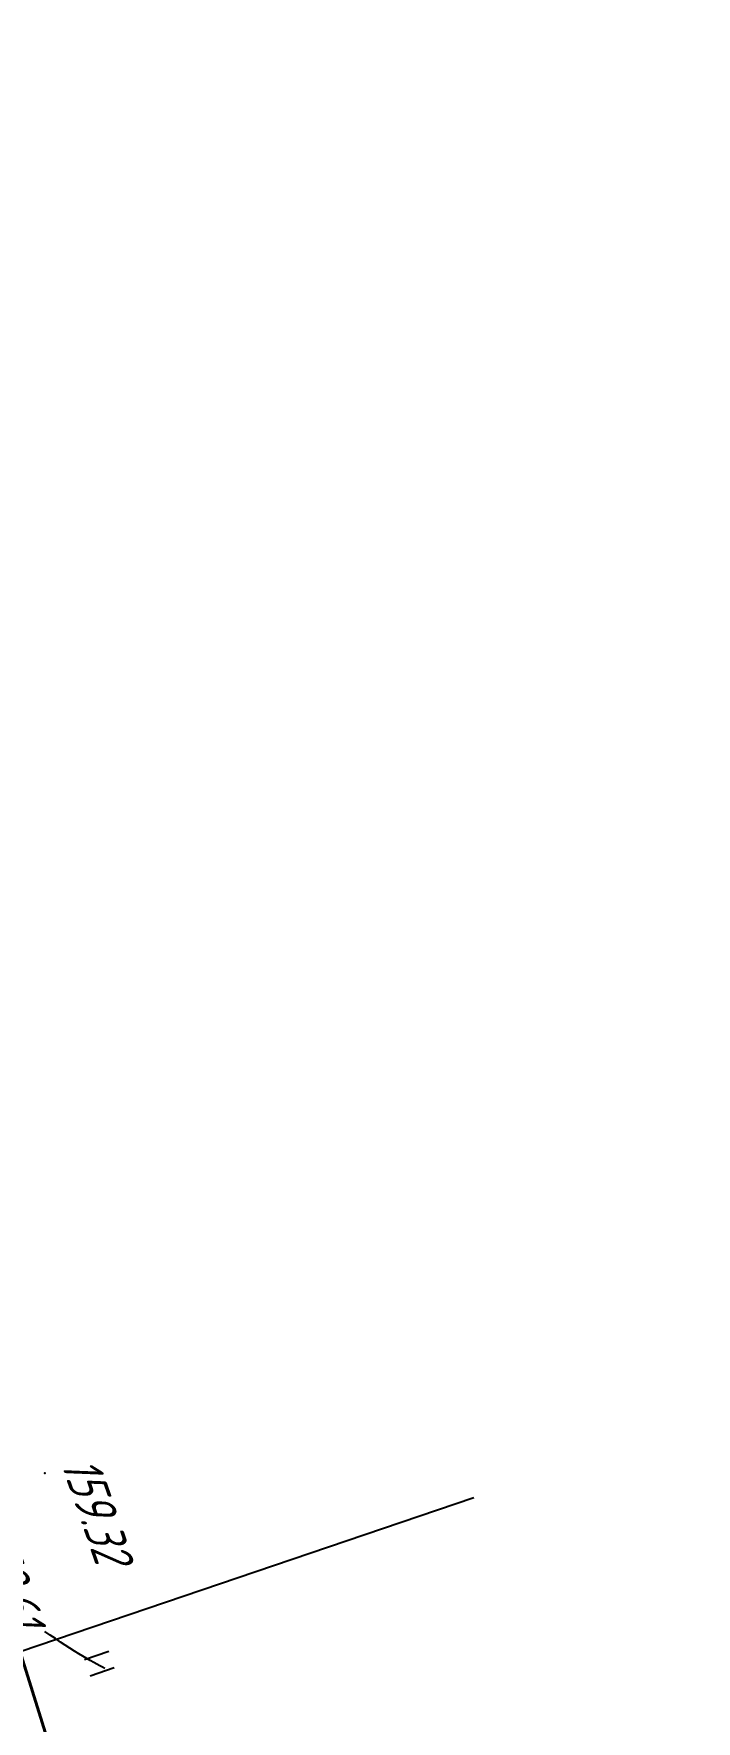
# Model space of a CAD drawing. Header units: millimetres. Extents: x -698 to 8131, y -704 to 4503.
# Drawn here: x 7945.5 to 8007.6, y -103.5 to 54.7 of the extents above; entities that cross this region are included whole.
import ezdxf

# ---------------------------------------------------------------- set-up
doc = ezdxf.new("R2010")
doc.units = ezdxf.units.MM
doc.linetypes.add('CONTI', pattern=[0])
doc.layers.add('10', color=1, linetype='Continuous', lineweight=35)
for name, color, linetype in [('GOR_BDEFAULT', 212, 'CONTI'), ('PI_OTDEFAULT', 172, 'CONTI'), ('PI_TTDEFAULT', 5, 'CONTI'), ('USLZNDEFAULT', 7, 'CONTI')]:
    doc.layers.add(name, color=color, linetype=linetype)
doc.styles.add('eskd', font='isocpeui.ttf', dxfattribs={"width": 1.2})

# ---------------------------------------------------------------- blocks, each defined once
blk = doc.blocks.new('BL_2011')
at = {"color": 0}
for p, q in [((0, 0), (0, 2.4)), ((1.6, 0), (1.6, 2.4))]:
    blk.add_line(p, q, dxfattribs=at)

msp = doc.modelspace()

# ---------------------------------------------------------------- linework, layer by layer
at = {"ltscale": 7}
msp.add_lwpolyline([(7894.89, -113.68), (7986.77, -82.49)], dxfattribs=at)
at = {"layer": '10'}
for points in [[(7384.5, 596.29), (7438.51, 545.9), (7502.4, 474.09), (7557.08, 408.21), (7599.64, 364.49), (7714.09, 267.32), (7782.33, 205.66), (7802.95, 187.96), (7827.05, 167.28), (7831.93, 163.09), (7846.05, 144.89), (7851.59, 137.76), (7868.69, 97.28), (7876.34, 79.15), (7881.94, 63.12), (7904.92, -2.65), (7913.74, -6.59), (7929.84, -50.89), (7929.84, -50.89), (7966.05, -166.92), (7964.87, -168.84), (7968.62, -174.87), (7974.57, -194.31), (7993.63, -264.5)], [(8007.61, -334.04), (8006.05, -312.95), (7993.63, -264.5), (7974.57, -194.31), (7968.62, -174.87), (7964.87, -168.84), (7966.05, -166.92), (7929.84, -50.89), (7929.84, -50.89), (7913.74, -6.59), (7904.92, -2.65), (7881.94, 63.12)]]:
    msp.add_lwpolyline(points, dxfattribs=at)
at = {"layer": 'GOR_BDEFAULT', "color": 212, "elevation": 158, "flags": 128}
msp.add_lwpolyline([(7952.17, -98.53), (7951.95, -98.41), (7951.71, -98.27), (7951.43, -98.12), (7951.14, -97.95), (7950.82, -97.77), (7950.48, -97.57), (7950.12, -97.36), (7949.73, -97.13), (7949.33, -96.88), (7948.91, -96.62), (7948.47, -96.34), (7948.02, -96.04), (7947.55, -95.72), (7947.06, -95.39), (7946.57, -95.04)], dxfattribs=at)
at = {"layer": 'PI_TTDEFAULT', "color": 5}
msp.add_point((7946.55, -80.21, 159.32), dxfattribs=at)

# ---------------------------------------------------------------- block references
at = {"layer": 'USLZNDEFAULT', "color": 7, "rotation": 289}
msp.add_blockref('BL_2011', (7950.28, -97.68), dxfattribs=at)

# ---------------------------------------------------------------- texts
at = {"layer": 'PI_OTDEFAULT', "color": 172, "style": 'eskd', "oblique": 10, "width": 0.8}
for s, p in [('159.32', (7948.04, -79.26)), ('158.61', (7939.9, -85.58))]:
    msp.add_text(s, height=3.5, rotation=289, dxfattribs=at).set_placement(p)

doc.saveas('drawing.dxf')
